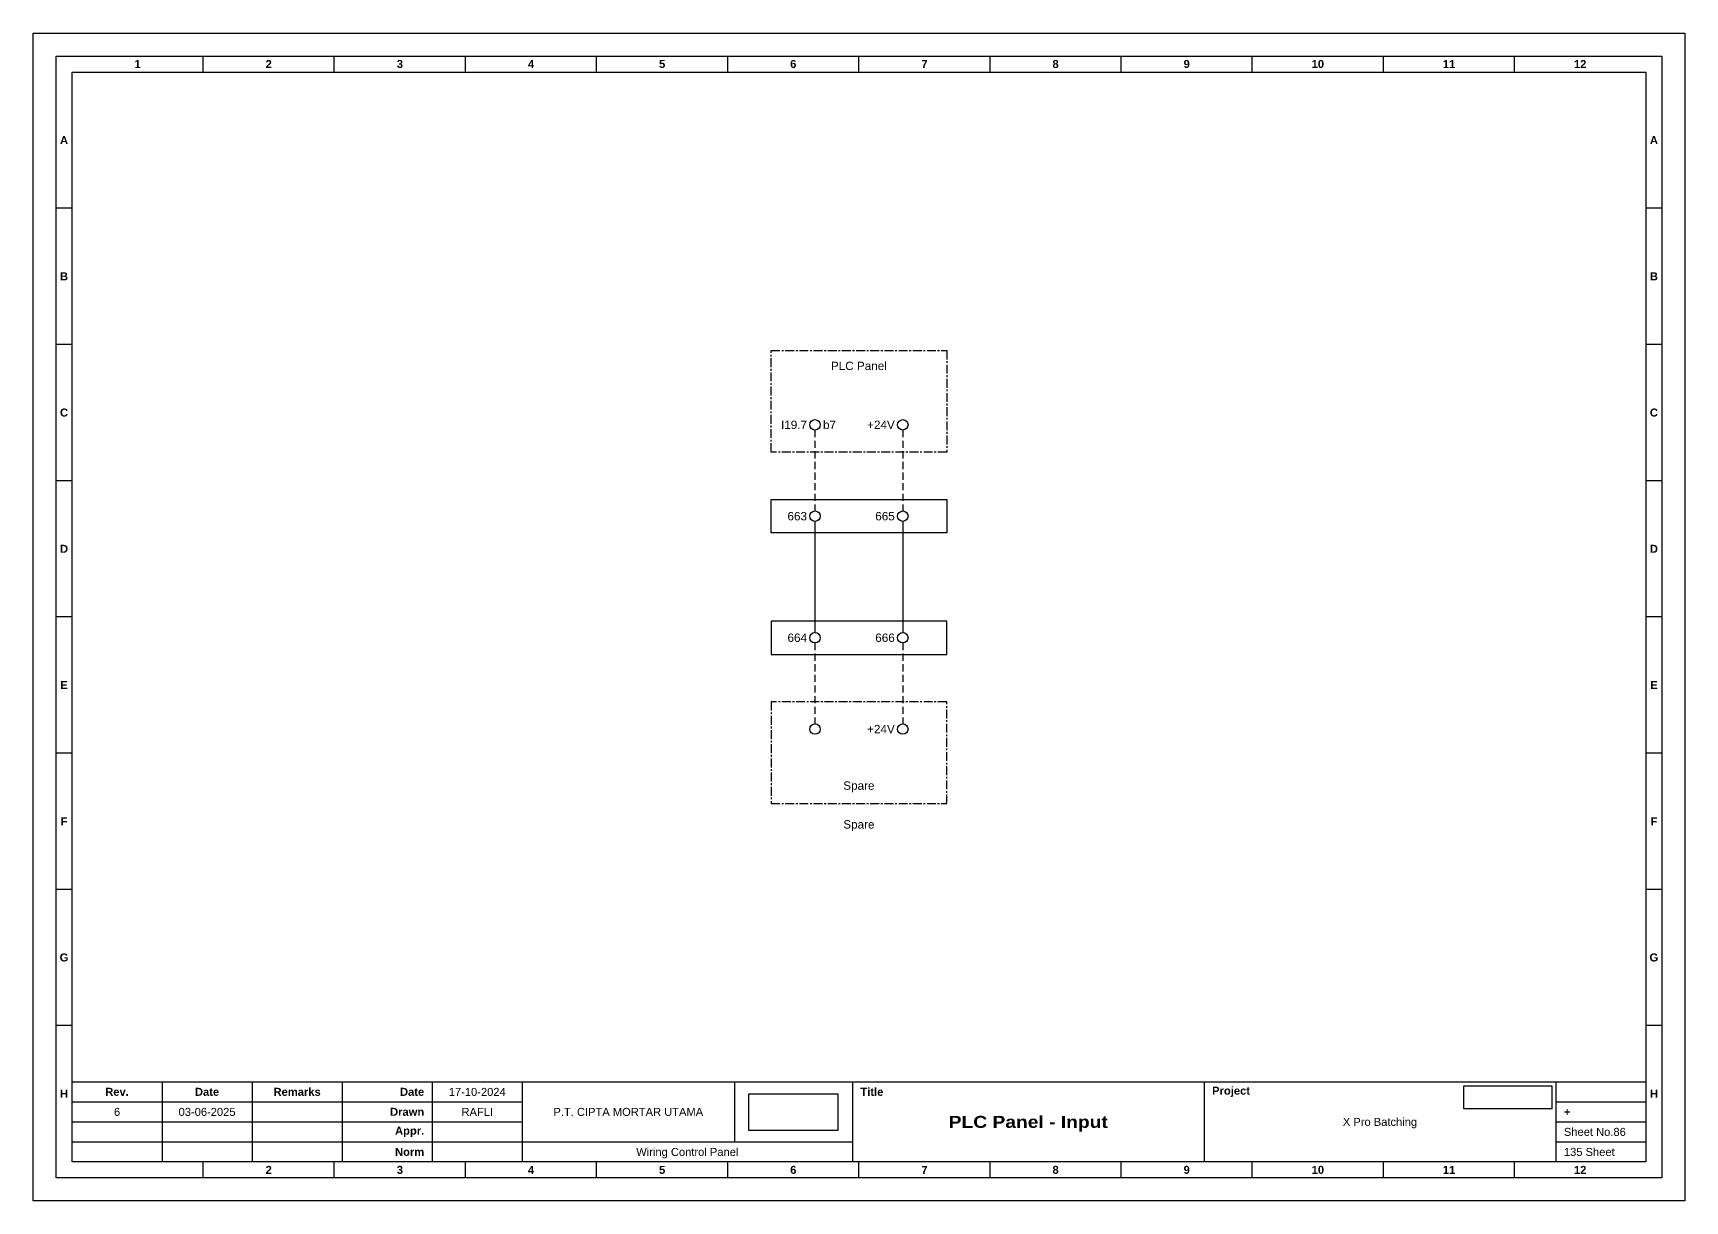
# Model space of a CAD drawing. Header units: millimetres. Extents: x 2277 to 9242, y 1004 to 1739.
# Drawn here: x 8946.2 to 9242.3, y 1266.6 to 1475.9 of the extents above; entities that cross this region are included whole.
import ezdxf
from ezdxf.enums import TextEntityAlignment as Align

# ---------------------------------------------------------------- set-up
doc = ezdxf.new("R2010")
doc.units = ezdxf.units.MM
doc.linetypes.add('CENTER', pattern=[50.8, 31.75, -6.35, 6.35, -6.35])
doc.linetypes.add('HIDDEN', pattern=[9.525, 6.35, -3.175])
doc.styles.add('Bold', font='ariblk.ttf', dxfattribs={"height": 25.4})
doc.styles.get("Standard").update_dxf_attribs({"font": 'arial.ttf'})
picture_1 = doc.add_image_def('image1.png', size_in_pixel=(2048, 847))
picture_2 = doc.add_image_def('image2.png', size_in_pixel=(2092, 542))

# ---------------------------------------------------------------- blocks, each defined once
blk = doc.blocks.new('KOP MU PROJECT')
at = {"color": 6, "ltscale": 50}
for p, q in [((27.74, 184.05), (27.74, 186.66)), ((49.13, 184.05), (49.13, 186.66)), ((70.51, 184.05), (70.51, 186.66)), ((91.89, 184.05), (91.89, 186.66)), ((113.27, 184.05), (113.27, 186.66)), ((134.66, 184.05), (134.66, 186.66)), ((156.04, 184.05), (156.04, 186.66)), ((177.42, 184.05), (177.42, 186.66)), ((198.8, 184.05), (198.8, 186.66)), ((220.19, 184.05), (220.19, 186.66)), ((241.57, 184.05), (241.57, 186.66)), ((6.36, 161.84), (3.75, 161.84)), ((265.59, 161.84), (262.98, 161.84)), ((6.36, 139.63), (3.75, 139.63)), ((265.59, 139.63), (262.98, 139.63)), ((6.36, 117.42), (3.75, 117.42)), ((265.59, 117.42), (262.98, 117.42)), ((6.36, 95.22), (3.75, 95.22)), ((265.59, 95.22), (262.98, 95.22)), ((6.36, 73.01), (3.75, 73.01)), ((265.59, 73.01), (262.98, 73.01)), ((6.36, 50.8), (3.75, 50.8)), ((265.59, 50.8), (262.98, 50.8)), ((6.36, 28.59), (3.75, 28.59)), ((265.59, 28.59), (262.98, 28.59)), ((27.74, 3.75), (27.74, 6.36)), ((49.13, 3.75), (49.13, 6.36)), ((70.51, 3.75), (70.51, 6.36)), ((91.89, 3.75), (91.89, 6.36)), ((113.27, 3.75), (113.27, 6.36)), ((134.66, 3.75), (134.66, 6.36)), ((156.04, 3.75), (156.04, 6.36)), ((177.42, 3.75), (177.42, 6.36)), ((198.8, 3.75), (198.8, 6.36)), ((220.19, 3.75), (220.19, 6.36)), ((241.57, 3.75), (241.57, 6.36))]:
    blk.add_line(p, q, dxfattribs=at)
at = {"ltscale": 50}
for p, q in [((6.36, 19.41), (262.98, 19.41)), ((21.04, 19.41), (21.04, 6.36)), ((35.72, 19.41), (35.72, 6.36)), ((50.41, 19.41), (50.41, 6.36)), ((65.09, 19.41), (65.09, 6.36)), ((79.77, 19.41), (79.77, 6.36)), ((114.35, 19.41), (114.35, 9.62)), ((133.6, 19.41), (133.6, 6.36)), ((190.95, 19.41), (190.95, 6.36)), ((248.3, 19.41), (248.3, 6.36)), ((6.36, 16.15), (79.77, 16.15)), ((248.3, 16.15), (262.98, 16.15)), ((6.36, 12.89), (79.77, 12.89)), ((248.3, 12.89), (262.98, 12.89)), ((6.36, 9.62), (133.6, 9.62)), ((248.3, 9.62), (262.98, 9.62))]:
    blk.add_line(p, q, dxfattribs=at)
at = {"color": 1, "ltscale": 50}
blk.add_lwpolyline([(269.34, 0), (0, 0), (0, 190.41), (269.34, 190.41)], close=True, dxfattribs=at)
at = {"color": 6, "ltscale": 50}
for points in [[(265.59, 3.75), (3.75, 3.75), (3.75, 186.66), (265.59, 186.66)], [(262.98, 6.36), (6.36, 6.36), (6.36, 184.05), (262.98, 184.05)]]:
    blk.add_lwpolyline(points, close=True, dxfattribs=at)
at = {"ltscale": 50, "char_height": 1.305, "attachment_point": 4}
for s, width, heights, insert in [('\\pxqc;{\\fArial|b1|i0|c0|p34;1}', 21.3825, [2.51], (6.36, 185.36)), ('\\pxqc;{\\fArial|b1|i0|c0|p34;2}', 21.3825, [2.51], (27.74, 185.36)), ('\\pxqc;{\\fArial|b1|i0|c0|p34;3}', 21.3825, [2.51], (49.13, 185.36)), ('\\pxqc;{\\fArial|b1|i0|c0|p34;4}', 21.3825, [2.51], (70.51, 185.36)), ('\\pxqc;{\\fArial|b1|i0|c0|p34;5}', 21.3825, [2.51], (91.89, 185.36)), ('\\pxqc;{\\fArial|b1|i0|c0|p34;6}', 21.3825, [2.51], (113.27, 185.36)), ('\\pxqc;{\\fArial|b1|i0|c0|p34;7}', 21.3825, [2.51], (134.66, 185.36)), ('\\pxqc;{\\fArial|b1|i0|c0|p34;8}', 21.3825, [2.51], (156.04, 185.36)), ('\\pxqc;{\\fArial|b1|i0|c0|p34;9}', 21.3825, [2.51], (177.42, 185.36)), ('\\pxqc;{\\fArial|b1|i0|c0|p34;10}', 21.3825, [2.51], (198.8, 185.36)), ('\\pxqc;{\\fArial|b1|i0|c0|p34;11}', 21.3825, [2.51], (220.19, 185.36)), ('\\pxqc;{\\fArial|b1|i0|c0|p34;12}', 21.3825, [2.51], (241.57, 185.36)), ('\\pxqc;{\\fArial|b1|i0|c0|p34;A}', 2.61, [2.51], (3.75, 172.95)), ('\\pxqc;{\\fArial|b1|i0|c0|p34;A}', 2.61, [2.51], (262.98, 172.95)), ('\\pxqc;{\\fArial|b1|i0|c0|p34;B}', 2.61, [2.51], (3.75, 150.74)), ('\\pxqc;{\\fArial|b1|i0|c0|p34;B}', 2.61, [2.51], (262.98, 150.74)), ('\\pxqc;{\\fArial|b1|i0|c0|p34;C}', 2.61, [2.51], (3.75, 128.53)), ('\\pxqc;{\\fArial|b1|i0|c0|p34;C}', 2.61, [2.51], (262.98, 128.53)), ('\\pxqc;{\\fArial|b1|i0|c0|p34;D}', 2.61, [2.51], (3.75, 106.32)), ('\\pxqc;{\\fArial|b1|i0|c0|p34;D}', 2.61, [2.51], (262.98, 106.32)), ('\\pxqc;{\\fArial|b1|i0|c0|p34;E}', 2.61, [2.51], (3.75, 84.11)), ('\\pxqc;{\\fArial|b1|i0|c0|p34;E}', 2.61, [2.51], (262.98, 84.11)), ('\\pxqc;{\\fArial|b1|i0|c0|p34;F}', 2.61, [2.51], (3.75, 61.9)), ('\\pxqc;{\\fArial|b1|i0|c0|p34;F}', 2.61, [2.51], (262.98, 61.9)), ('\\pxqc;{\\fArial|b1|i0|c0|p34;G}', 2.61, [2.51], (3.75, 39.69)), ('\\pxqc;{\\fArial|b1|i0|c0|p34;G}', 2.61, [2.51], (262.98, 39.69)), ('\\pxqc;{\\fArial|b1|i0|c0|p34;H}', 2.61, [2.51], (3.75, 17.47)), ('\\pxqc;{\\fArial|b1|i0|c0|p34;Rev.}', 14.6811, [2.88], (6.36, 17.78)), ('\\pxqc;{\\fArial|b1|i0|c0|p34;Date}', 14.6811, [2.88], (21.04, 17.78)), ('\\pxqc;{\\fArial|b1|i0|c0|p34;Remarks}', 14.6811, [2.88], (35.72, 17.78)), ('\\pxqr;{\\fArial|b1|i0|c0|p34;Date}', 13.3761, [2.88], (50.41, 17.78)), ('\\pxql;{\\fArial|b1|i0|c0|p34;Title}', 50.2419, [2.88], (134.9, 17.78)), ('\\pxql;{\\fArial|b1|i0|c0|p34;Project}', 50.2419, [2.88], (192.25, 17.78)), ('\\pxqc;{\\fArial|b1|i0|c0|p34;H}', 2.61, [2.51], (262.98, 17.47)), ('\\pxqr;{\\fArial|b1|i0|c0|p34;Drawn}', 13.3761, [2.88], (50.41, 14.52)), ('\\pxql;{\\fArial|b1|i0|c0|p34;+}', 14.6811, [2.88], (249.61, 14.52)), ('\\pxqr;{\\fArial|b1|i0|c0|p34;Appr.}', 13.3761, [2.88], (50.41, 11.26)), ('\\pxqr;{\\fArial|b1|i0|c0|p34;Norm}', 13.3761, [2.88], (50.41, 7.99)), ('\\pxqc;{\\fArial|b1|i0|c0|p34;2}', 21.3825, [2.51], (27.74, 5.06)), ('\\pxqc;{\\fArial|b1|i0|c0|p34;3}', 21.3825, [2.51], (49.13, 5.06)), ('\\pxqc;{\\fArial|b1|i0|c0|p34;4}', 21.3825, [2.51], (70.51, 5.06)), ('\\pxqc;{\\fArial|b1|i0|c0|p34;5}', 21.3825, [2.51], (91.89, 5.06)), ('\\pxqc;{\\fArial|b1|i0|c0|p34;6}', 21.3825, [2.51], (113.27, 5.06)), ('\\pxqc;{\\fArial|b1|i0|c0|p34;7}', 21.3825, [2.51], (134.66, 5.06)), ('\\pxqc;{\\fArial|b1|i0|c0|p34;8}', 21.3825, [2.51], (156.04, 5.06)), ('\\pxqc;{\\fArial|b1|i0|c0|p34;9}', 21.3825, [2.51], (177.42, 5.06)), ('\\pxqc;{\\fArial|b1|i0|c0|p34;10}', 21.3825, [2.51], (198.8, 5.06)), ('\\pxqc;{\\fArial|b1|i0|c0|p34;11}', 21.3825, [2.51], (220.19, 5.06)), ('\\pxqc;{\\fArial|b1|i0|c0|p34;12}', 21.3825, [2.51], (241.57, 5.06))]:
    blk.add_mtext_dynamic_manual_height_columns(s, width=width, gutter_width=0.0326, heights=heights, dxfattribs=dict(at, insert=insert))
at = {"ltscale": 50}
for tag, p in [('DATECREATED', (72.43, 17.78)), ('REV', (13.7, 14.52)), ('REVDATE', (28.38, 14.52)), ('REMARKS', (43.06, 14.52)), ('DRAWN', (72.43, 14.52)), ('COMPANY', (97.06, 14.52)), ('PROJECT', (219.62, 12.89)), ('APPR', (72.43, 11.26)), ('NORM', (72.43, 7.99)), ('DRAWINGCATEGORY', (106.68, 7.99)), ('DESCRIPTION', (162.27, 10.03))]:
    blk.add_attdef(tag, text='', height=1.3, dxfattribs=at).set_placement(p, align=Align.MIDDLE_CENTER)
at = {"ltscale": 50, "style": 'Bold'}
blk.add_attdef('TITLE', text='', height=1.96, dxfattribs=at).set_placement((162.27, 12.89), align=Align.MIDDLE_CENTER)
at = {"ltscale": 50}
for tag, p in [('SHEETNUMBER', (249.61, 11.26)), ('TOTALSHEET', (249.61, 7.99))]:
    blk.add_attdef(tag, text='', height=1.3, dxfattribs=at).set_placement(p, align=Align.MIDDLE_LEFT)
image = blk.add_image(picture_1, insert=(116.72, 11.48), size_in_units=(14.5, 6), dxfattribs=at)
image.dxf.flags = 15
image = blk.add_image(picture_2, insert=(233.29, 15.04), size_in_units=(14.36, 3.72), dxfattribs=at)
image.dxf.flags = 15

msp = doc.modelspace()

# ---------------------------------------------------------------- linework, layer by layer
at = {"linetype": 'HIDDEN', "ltscale": 0.2}
for p, q in [((9086.34, 1404.75), (9086.34, 1390.25)), ((9102.08, 1404.75), (9102.08, 1390.25)), ((9086.34, 1366.59), (9086.34, 1352.09)), ((9102.08, 1366.59), (9102.08, 1352.09))]:
    msp.add_line(p, q, dxfattribs=at)
at = {"ltscale": 0.2}
for p, q in [((9086.34, 1388.38), (9086.34, 1368.46)), ((9102.08, 1388.38), (9102.08, 1368.46))]:
    msp.add_line(p, q, dxfattribs=at)
at = {"linetype": 'CENTER', "ltscale": 0.05}
for points in [[(9078.48, 1419.01), (9109.95, 1419.01), (9109.95, 1400.79), (9078.48, 1400.79)], [(9078.48, 1337.83), (9109.95, 1337.83), (9109.95, 1356.05), (9078.48, 1356.05)]]:
    msp.add_lwpolyline(points, close=True, dxfattribs=at)
at = {"ltscale": 0.05}
for points in [[(9078.48, 1392.32), (9109.95, 1392.32), (9109.95, 1386.31), (9078.48, 1386.31)], [(9078.48, 1364.52), (9109.95, 1364.52), (9109.95, 1370.53), (9078.48, 1370.53)]]:
    msp.add_lwpolyline(points, close=True, dxfattribs=at)
for centre in [(9086.34, 1405.69), (9102.08, 1405.69), (9086.34, 1389.32), (9102.08, 1389.32), (9086.34, 1367.53), (9102.08, 1367.53), (9086.34, 1351.16), (9102.08, 1351.16)]:
    msp.add_circle(centre, 0.938)

# ---------------------------------------------------------------- block references
at = {"xscale": 1.099296583304004, "yscale": 1.099296583304004, "zscale": 1.099296583304004}
msp.add_blockref('KOP MU PROJECT', (8946.18, 1266.59), dxfattribs=at).add_auto_attribs({'TITLE': 'PLC Panel - Input', 'PROJECT': 'X Pro Batching', 'COMPANY': 'P.T. CIPTA MORTAR UTAMA', 'DRAWINGCATEGORY': 'Wiring Control Panel', 'DRAWN': 'RAFLI', 'DATECREATED': '17-10-2024', 'REVDATE': '03-06-2025', 'REV': '6', 'SHEETNUMBER': 'Sheet No.86', 'TOTALSHEET': '135 Sheet'})

# ---------------------------------------------------------------- texts
for s, p in [('PLC Panel', (9094.21, 1417.01)), ('Spare', (9094.21, 1334.83))]:
    msp.add_text(s, height=1.5).set_placement(p, align=Align.TOP_CENTER)
for s, p in [('I19.7', (9084.91, 1405.69)), ('+24V', (9100.64, 1405.69)), ('663', (9084.91, 1389.32)), ('665', (9100.64, 1389.32)), ('664', (9084.91, 1367.53)), ('666', (9100.64, 1367.53)), ('+24V', (9100.64, 1351.16))]:
    msp.add_text(s, height=1.5).set_placement(p, align=Align.MIDDLE_RIGHT)
msp.add_text('b7', height=1.5).set_placement((9087.78, 1405.69), align=Align.MIDDLE_LEFT)
msp.add_text('Spare', height=1.5).set_placement((9094.21, 1339.83), align=Align.BOTTOM_CENTER)

doc.saveas('drawing.dxf')
